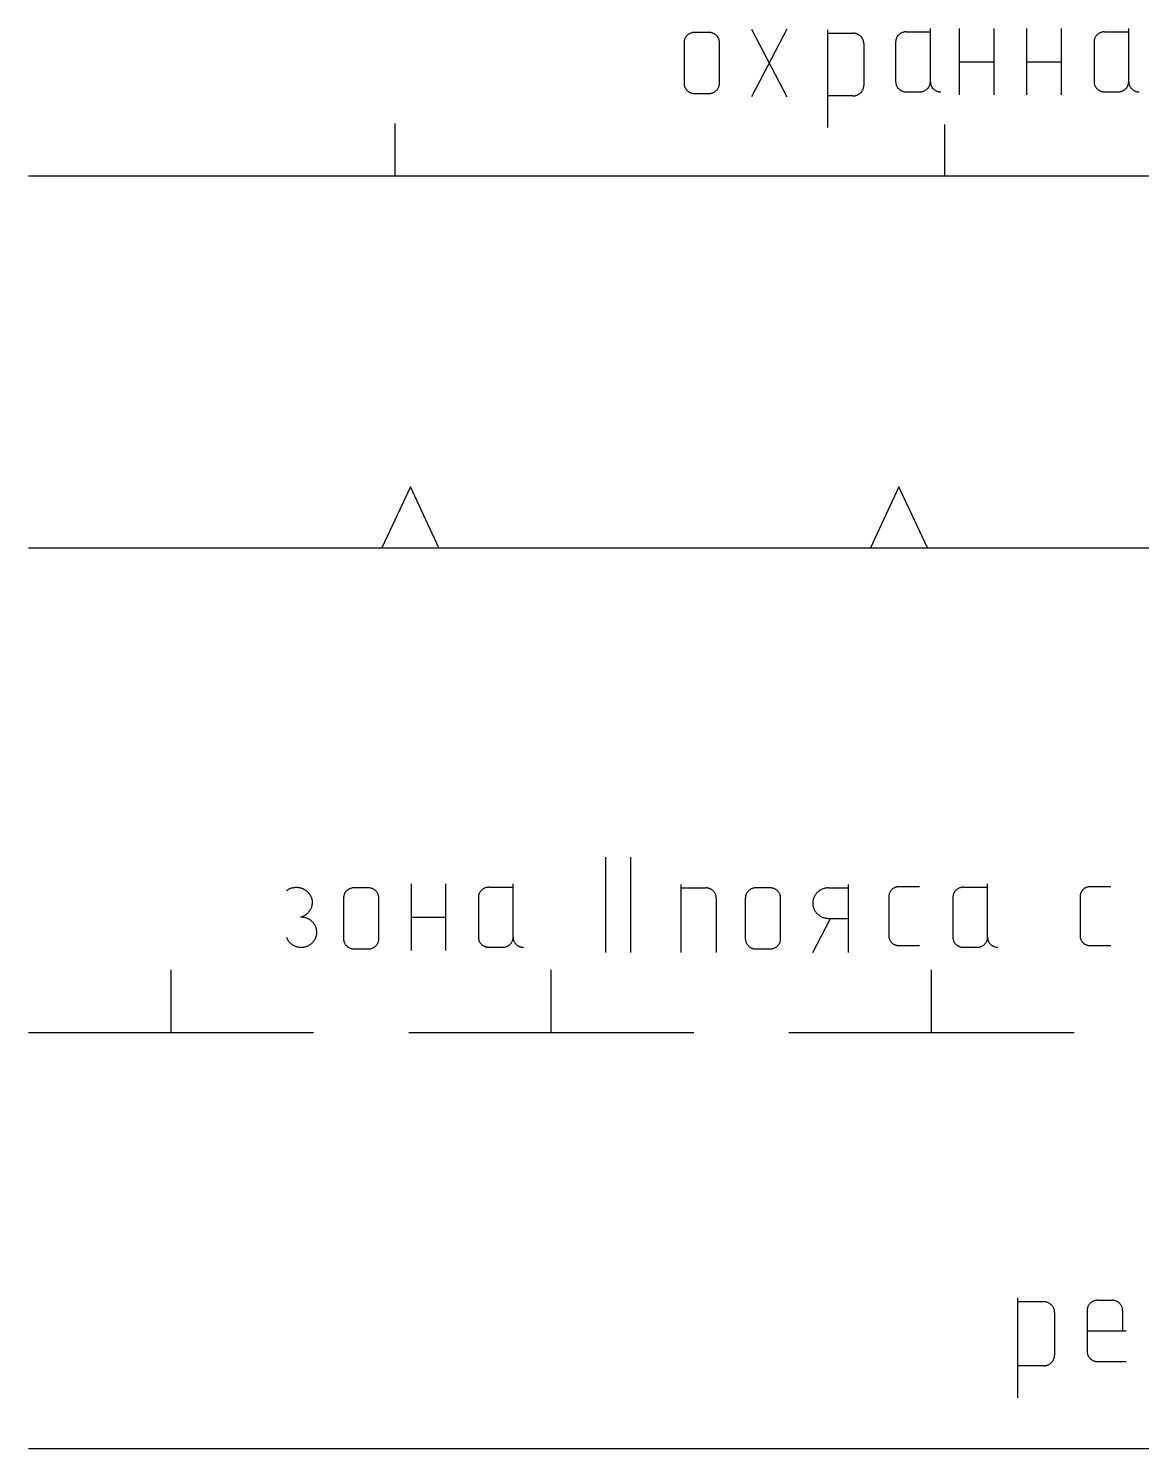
# Model space of a CAD drawing. Extents: x -2918 to -212, y 225 to 5715.
# Drawn here: x -475.18 to -458.44, y 982.41 to 1003.76 of the extents above; entities that cross this region are included whole.
import ezdxf

# ---------------------------------------------------------------- set-up
doc = ezdxf.new("R2010")
doc.units = 0
doc.layers.get('0').update_dxf_attribs({"linetype": 'CONTINUOUS'})

# ---------------------------------------------------------------- blocks, each defined once
blk = doc.blocks.new('УСЛ__ОБОЗНАЧЕНИЯ_ГЕО_2')
at = {"color": 18, "linetype": 'CONTINUOUS'}
for p, q in [((10.577, -28.366), (10.365, -28.366)), ((11.75, -28.315), (11.219, -29.335)), ((11.219, -28.315), (11.75, -29.335)), ((12.362, -28.326), (12.362, -29.793)), ((12.362, -28.378), (12.744, -28.378)), ((13.543, -28.357), (13.908, -28.357)), ((13.908, -29.109), (13.908, -28.307)), ((14.342, -28.306), (14.342, -29.305)), ((14.861, -28.306), (14.861, -29.305)), ((15.355, -28.306), (15.355, -29.305)), ((15.875, -28.306), (15.875, -29.305)), ((16.525, -28.357), (16.89, -28.357)), ((16.89, -29.109), (16.89, -28.307)), ((10.206, -28.519), (10.206, -29.131)), ((10.736, -29.131), (10.736, -28.519)), ((12.907, -28.535), (12.907, -29.164)), ((13.386, -28.508), (13.386, -29.109)), ((16.369, -28.508), (16.369, -29.109)), ((14.342, -28.806), (14.861, -28.806)), ((15.355, -28.806), (15.875, -28.806)), ((10.365, -29.284), (10.577, -29.284)), ((12.744, -29.321), (12.362, -29.321)), ((13.543, -29.259), (13.751, -29.259)), ((16.525, -29.259), (16.733, -29.259)), ((5.863, -30.52), (5.863, -29.734)), ((14.126, -30.534), (14.126, -29.748)), ((0.348, -30.52), (37.586, -30.52)), ((6.091, -35.198), (5.663, -36.116)), ((6.519, -36.116), (6.091, -35.198)), ((13.435, -35.198), (13.007, -36.116)), ((13.863, -36.116), (13.435, -35.198)), ((0.348, -36.116), (37.586, -36.116)), ((5.663, -36.116), (6.519, -36.116)), ((13.007, -36.116), (13.863, -36.116)), ((9.024, -40.766), (9.024, -42.195)), ((9.402, -40.766), (9.402, -42.195)), ((6.1, -41.165), (6.1, -42.165)), ((6.619, -41.165), (6.619, -42.165)), ((7.635, -41.968), (7.635, -41.166)), ((10.159, -41.174), (10.159, -42.195)), ((12.671, -41.174), (12.671, -42.195)), ((14.769, -41.968), (14.769, -41.166)), ((5.086, -41.378), (5.086, -41.991)), ((5.457, -41.225), (5.245, -41.225)), ((5.617, -41.991), (5.617, -41.378)), ((7.113, -41.367), (7.113, -41.968)), ((7.27, -41.217), (7.635, -41.217)), ((10.159, -41.225), (10.53, -41.225)), ((10.689, -41.378), (10.689, -42.195)), ((11.126, -41.378), (11.126, -41.991)), ((11.498, -41.225), (11.286, -41.225)), ((11.657, -41.991), (11.657, -41.378)), ((12.378, -41.225), (12.669, -41.225)), ((13.283, -41.356), (13.283, -41.946)), ((14.247, -41.367), (14.247, -41.968)), ((14.404, -41.217), (14.769, -41.217)), ((16.158, -41.356), (16.158, -41.946)), ((6.1, -41.665), (6.619, -41.665)), ((12.14, -42.195), (12.406, -41.685)), ((12.377, -41.685), (12.673, -41.685)), ((5.245, -42.144), (5.457, -42.144)), ((7.27, -42.119), (7.478, -42.119)), ((11.286, -42.144), (11.498, -42.144)), ((13.437, -42.094), (13.744, -42.094)), ((14.404, -42.119), (14.612, -42.119)), ((16.312, -42.094), (16.619, -42.094)), ((2.492, -43.398), (2.492, -42.457)), ((8.209, -43.398), (8.209, -42.457)), ((13.926, -43.398), (13.926, -42.457)), ((0.348, -43.398), (4.636, -43.398)), ((6.065, -43.398), (10.353, -43.398)), ((11.782, -43.398), (16.07, -43.398)), ((15.218, -47.392), (15.218, -48.893)), ((15.218, -47.445), (15.608, -47.445)), ((15.617, -47.446), (15.608, -47.445)), ((15.625, -47.446), (15.617, -47.446)), ((15.634, -47.447), (15.625, -47.446)), ((15.643, -47.449), (15.634, -47.447)), ((15.651, -47.451), (15.643, -47.449)), ((15.66, -47.453), (15.651, -47.451)), ((15.668, -47.456), (15.66, -47.453)), ((15.676, -47.459), (15.668, -47.456)), ((15.684, -47.463), (15.676, -47.459)), ((15.692, -47.467), (15.684, -47.463)), ((15.699, -47.471), (15.692, -47.467)), ((15.706, -47.476), (15.699, -47.471)), ((15.713, -47.481), (15.706, -47.476)), ((15.72, -47.487), (15.713, -47.481)), ((15.726, -47.492), (15.72, -47.487)), ((15.732, -47.499), (15.726, -47.492)), ((15.738, -47.505), (15.732, -47.499)), ((15.743, -47.512), (15.738, -47.505)), ((15.748, -47.519), (15.743, -47.512)), ((15.753, -47.526), (15.748, -47.519)), ((15.757, -47.533), (15.753, -47.526)), ((15.761, -47.541), (15.757, -47.533)), ((15.764, -47.549), (15.761, -47.541)), ((15.767, -47.556), (15.764, -47.549)), ((15.77, -47.565), (15.767, -47.556)), ((15.772, -47.573), (15.77, -47.565)), ((15.773, -47.581), (15.772, -47.573)), ((15.774, -47.589), (15.773, -47.581)), ((15.775, -47.598), (15.774, -47.589)), ((15.775, -47.606), (15.775, -47.598)), ((15.775, -47.606), (15.775, -48.25)), ((16.268, -47.554), (16.266, -47.562)), ((16.266, -47.562), (16.266, -47.57)), ((16.266, -47.57), (16.266, -47.578)), ((16.266, -47.578), (16.266, -48.193)), ((16.269, -47.546), (16.268, -47.554)), ((16.271, -47.538), (16.269, -47.546)), ((16.273, -47.53), (16.271, -47.538)), ((16.276, -47.523), (16.273, -47.53)), ((16.279, -47.515), (16.276, -47.523)), ((16.283, -47.508), (16.279, -47.515)), ((16.287, -47.501), (16.283, -47.508)), ((16.291, -47.494), (16.287, -47.501)), ((16.296, -47.487), (16.291, -47.494)), ((16.301, -47.481), (16.296, -47.487)), ((16.307, -47.475), (16.301, -47.481)), ((16.312, -47.469), (16.307, -47.475)), ((16.318, -47.464), (16.312, -47.469)), ((16.325, -47.458), (16.318, -47.464)), ((16.332, -47.453), (16.325, -47.458)), ((16.338, -47.449), (16.332, -47.453)), ((16.346, -47.445), (16.338, -47.449)), ((16.353, -47.441), (16.346, -47.445)), ((16.361, -47.438), (16.353, -47.441)), ((16.368, -47.434), (16.361, -47.438)), ((16.376, -47.432), (16.368, -47.434)), ((16.384, -47.429), (16.376, -47.432)), ((16.392, -47.428), (16.384, -47.429)), ((16.4, -47.426), (16.392, -47.428)), ((16.409, -47.425), (16.4, -47.426)), ((16.417, -47.424), (16.409, -47.425)), ((16.425, -47.424), (16.417, -47.424)), ((16.425, -47.424), (16.639, -47.424)), ((16.647, -47.424), (16.639, -47.424)), ((16.656, -47.425), (16.647, -47.424)), ((16.664, -47.426), (16.656, -47.425)), ((16.672, -47.428), (16.664, -47.426)), ((16.68, -47.429), (16.672, -47.428)), ((16.688, -47.432), (16.68, -47.429)), ((16.696, -47.434), (16.688, -47.432)), ((16.704, -47.438), (16.696, -47.434)), ((16.711, -47.441), (16.704, -47.438)), ((16.719, -47.445), (16.711, -47.441)), ((16.726, -47.449), (16.719, -47.445)), ((16.733, -47.453), (16.726, -47.449)), ((16.739, -47.458), (16.733, -47.453)), ((16.746, -47.464), (16.739, -47.458)), ((16.752, -47.469), (16.746, -47.464)), ((16.758, -47.475), (16.752, -47.469)), ((16.763, -47.481), (16.758, -47.475)), ((16.768, -47.487), (16.763, -47.481)), ((16.773, -47.494), (16.768, -47.487)), ((16.777, -47.501), (16.773, -47.494)), ((16.781, -47.508), (16.777, -47.501)), ((16.785, -47.515), (16.781, -47.508)), ((16.788, -47.523), (16.785, -47.515)), ((16.791, -47.53), (16.788, -47.523)), ((16.793, -47.538), (16.791, -47.53)), ((16.795, -47.546), (16.793, -47.538)), ((16.797, -47.554), (16.795, -47.546)), ((16.798, -47.562), (16.797, -47.554)), ((16.798, -47.57), (16.798, -47.562)), ((16.799, -47.578), (16.798, -47.57)), ((16.799, -47.578), (16.799, -47.886)), ((16.266, -47.886), (16.852, -47.886)), ((16.266, -48.193), (16.266, -48.201)), ((16.266, -48.201), (16.266, -48.209)), ((16.266, -48.209), (16.268, -48.217)), ((16.268, -48.217), (16.269, -48.225)), ((16.269, -48.225), (16.271, -48.233)), ((16.271, -48.233), (16.273, -48.241)), ((16.273, -48.241), (16.276, -48.248)), ((15.608, -48.41), (15.218, -48.41)), ((15.608, -48.41), (15.617, -48.41)), ((15.617, -48.41), (15.625, -48.409)), ((15.625, -48.409), (15.634, -48.408)), ((15.634, -48.408), (15.643, -48.407)), ((15.643, -48.407), (15.651, -48.405)), ((15.651, -48.405), (15.66, -48.403)), ((15.66, -48.403), (15.668, -48.4)), ((15.668, -48.4), (15.676, -48.396)), ((15.676, -48.396), (15.684, -48.393)), ((15.684, -48.393), (15.692, -48.389)), ((15.692, -48.389), (15.699, -48.384)), ((15.699, -48.384), (15.706, -48.38)), ((15.706, -48.38), (15.713, -48.375)), ((15.713, -48.375), (15.72, -48.369)), ((15.72, -48.369), (15.726, -48.363)), ((15.726, -48.363), (15.732, -48.357)), ((15.732, -48.357), (15.738, -48.351)), ((15.738, -48.351), (15.743, -48.344)), ((15.743, -48.344), (15.748, -48.337)), ((15.748, -48.337), (15.753, -48.33)), ((15.753, -48.33), (15.757, -48.322)), ((15.757, -48.322), (15.761, -48.315)), ((15.761, -48.315), (15.764, -48.307)), ((15.764, -48.307), (15.767, -48.299)), ((15.767, -48.299), (15.77, -48.291)), ((15.77, -48.291), (15.772, -48.283)), ((15.772, -48.283), (15.773, -48.275)), ((15.773, -48.275), (15.774, -48.266)), ((15.774, -48.266), (15.775, -48.258)), ((15.775, -48.258), (15.775, -48.25)), ((16.276, -48.248), (16.279, -48.256)), ((16.279, -48.256), (16.283, -48.263)), ((16.283, -48.263), (16.287, -48.27)), ((16.287, -48.27), (16.291, -48.277)), ((16.291, -48.277), (16.296, -48.284)), ((16.296, -48.284), (16.301, -48.29)), ((16.301, -48.29), (16.307, -48.296)), ((16.307, -48.296), (16.312, -48.302)), ((16.312, -48.302), (16.318, -48.307)), ((16.318, -48.307), (16.325, -48.313)), ((16.325, -48.313), (16.332, -48.317)), ((16.332, -48.317), (16.338, -48.322)), ((16.338, -48.322), (16.346, -48.326)), ((16.346, -48.326), (16.353, -48.33)), ((16.353, -48.33), (16.361, -48.333)), ((16.361, -48.333), (16.368, -48.337)), ((16.368, -48.337), (16.376, -48.339)), ((16.376, -48.339), (16.384, -48.342)), ((16.384, -48.342), (16.392, -48.343)), ((16.392, -48.343), (16.4, -48.345)), ((16.4, -48.345), (16.409, -48.346)), ((16.409, -48.346), (16.417, -48.347)), ((16.417, -48.347), (16.425, -48.347)), ((16.425, -48.347), (16.852, -48.347)), ((0.348, -49.654), (37.586, -49.654))]:
    blk.add_line(p, q, dxfattribs=at)
at = {"color": 18, "linetype": 'CONTINUOUS', "flags": 128}
for points in [[(10.365, -28.366), (10.357, -28.366), (10.348, -28.366), (10.34, -28.368), (10.332, -28.369), (10.324, -28.371), (10.316, -28.373), (10.308, -28.376), (10.3, -28.379), (10.292, -28.382), (10.285, -28.386), (10.278, -28.391), (10.271, -28.395), (10.265, -28.4), (10.258, -28.405), (10.252, -28.411), (10.247, -28.416), (10.241, -28.422), (10.236, -28.429), (10.231, -28.436), (10.227, -28.442), (10.223, -28.449), (10.219, -28.456), (10.216, -28.464), (10.213, -28.471), (10.211, -28.479), (10.209, -28.487), (10.208, -28.495), (10.206, -28.503), (10.206, -28.511), (10.206, -28.519)], [(10.736, -28.519), (10.736, -28.511), (10.736, -28.503), (10.734, -28.495), (10.733, -28.487), (10.731, -28.479), (10.729, -28.471), (10.726, -28.464), (10.723, -28.456), (10.719, -28.449), (10.715, -28.442), (10.711, -28.436), (10.706, -28.429), (10.701, -28.422), (10.695, -28.416), (10.69, -28.411), (10.684, -28.405), (10.677, -28.4), (10.671, -28.395), (10.664, -28.391), (10.657, -28.386), (10.649, -28.382), (10.642, -28.379), (10.634, -28.376), (10.626, -28.373), (10.618, -28.371), (10.61, -28.369), (10.602, -28.368), (10.594, -28.366), (10.585, -28.366), (10.577, -28.366)], [(12.907, -28.535), (12.907, -28.527), (12.906, -28.519), (12.905, -28.511), (12.904, -28.503), (12.902, -28.495), (12.899, -28.487), (12.896, -28.479), (12.893, -28.471), (12.889, -28.464), (12.885, -28.457), (12.881, -28.45), (12.876, -28.443), (12.871, -28.436), (12.865, -28.43), (12.859, -28.424), (12.853, -28.418), (12.847, -28.413), (12.84, -28.408), (12.833, -28.404), (12.825, -28.399), (12.818, -28.395), (12.81, -28.392), (12.802, -28.389), (12.794, -28.386), (12.786, -28.383), (12.778, -28.381), (12.769, -28.38), (12.761, -28.379), (12.752, -28.378), (12.744, -28.378)], [(13.543, -28.357), (13.535, -28.358), (13.526, -28.358), (13.518, -28.359), (13.51, -28.361), (13.502, -28.362), (13.494, -28.365), (13.487, -28.367), (13.479, -28.37), (13.472, -28.374), (13.465, -28.377), (13.458, -28.382), (13.451, -28.386), (13.445, -28.391), (13.438, -28.396), (13.432, -28.401), (13.427, -28.407), (13.421, -28.413), (13.416, -28.419), (13.412, -28.426), (13.407, -28.433), (13.403, -28.44), (13.4, -28.447), (13.397, -28.454), (13.394, -28.461), (13.392, -28.469), (13.39, -28.476), (13.388, -28.484), (13.387, -28.492), (13.387, -28.5), (13.386, -28.508)], [(16.525, -28.357), (16.517, -28.358), (16.509, -28.358), (16.5, -28.359), (16.492, -28.361), (16.485, -28.362), (16.477, -28.365), (16.469, -28.367), (16.461, -28.37), (16.454, -28.374), (16.447, -28.377), (16.44, -28.382), (16.433, -28.386), (16.427, -28.391), (16.42, -28.396), (16.414, -28.401), (16.409, -28.407), (16.403, -28.413), (16.399, -28.419), (16.394, -28.426), (16.39, -28.433), (16.386, -28.44), (16.382, -28.447), (16.379, -28.454), (16.376, -28.461), (16.374, -28.469), (16.372, -28.476), (16.371, -28.484), (16.37, -28.492), (16.369, -28.5), (16.369, -28.508)], [(10.206, -29.131), (10.206, -29.139), (10.206, -29.147), (10.208, -29.155), (10.209, -29.163), (10.211, -29.171), (10.213, -29.178), (10.216, -29.186), (10.219, -29.193), (10.223, -29.201), (10.227, -29.208), (10.231, -29.214), (10.236, -29.221), (10.241, -29.227), (10.247, -29.234), (10.252, -29.24), (10.258, -29.245), (10.265, -29.25), (10.271, -29.255), (10.278, -29.259), (10.285, -29.264), (10.292, -29.268), (10.3, -29.271), (10.308, -29.274), (10.316, -29.277), (10.324, -29.279), (10.332, -29.281), (10.34, -29.282), (10.348, -29.283), (10.357, -29.284), (10.365, -29.284)], [(10.577, -29.284), (10.585, -29.284), (10.594, -29.283), (10.602, -29.282), (10.61, -29.281), (10.618, -29.279), (10.626, -29.277), (10.634, -29.274), (10.642, -29.271), (10.649, -29.268), (10.657, -29.264), (10.664, -29.259), (10.671, -29.255), (10.677, -29.25), (10.684, -29.245), (10.69, -29.24), (10.695, -29.234), (10.701, -29.227), (10.706, -29.221), (10.711, -29.214), (10.715, -29.208), (10.719, -29.201), (10.723, -29.193), (10.726, -29.186), (10.729, -29.178), (10.731, -29.171), (10.733, -29.163), (10.734, -29.155), (10.736, -29.147), (10.736, -29.139), (10.736, -29.131)], [(12.744, -29.321), (12.752, -29.321), (12.761, -29.32), (12.769, -29.319), (12.778, -29.318), (12.786, -29.316), (12.794, -29.314), (12.802, -29.311), (12.81, -29.308), (12.818, -29.304), (12.825, -29.3), (12.833, -29.296), (12.84, -29.291), (12.847, -29.286), (12.853, -29.281), (12.859, -29.275), (12.865, -29.269), (12.871, -29.263), (12.876, -29.257), (12.881, -29.25), (12.885, -29.243), (12.889, -29.235), (12.893, -29.228), (12.896, -29.22), (12.899, -29.213), (12.902, -29.205), (12.904, -29.197), (12.905, -29.189), (12.906, -29.181), (12.907, -29.172), (12.907, -29.164)], [(13.386, -29.109), (13.387, -29.117), (13.387, -29.125), (13.388, -29.132), (13.39, -29.14), (13.392, -29.148), (13.394, -29.155), (13.397, -29.163), (13.4, -29.17), (13.403, -29.177), (13.407, -29.184), (13.412, -29.191), (13.416, -29.197), (13.421, -29.203), (13.427, -29.21), (13.432, -29.215), (13.438, -29.22), (13.445, -29.226), (13.451, -29.23), (13.458, -29.235), (13.465, -29.239), (13.472, -29.243), (13.479, -29.246), (13.487, -29.249), (13.494, -29.252), (13.502, -29.254), (13.51, -29.256), (13.518, -29.257), (13.526, -29.258), (13.535, -29.259), (13.543, -29.259)], [(13.751, -29.259), (13.759, -29.259), (13.768, -29.258), (13.776, -29.257), (13.784, -29.256), (13.792, -29.254), (13.8, -29.252), (13.807, -29.249), (13.815, -29.246), (13.822, -29.243), (13.829, -29.239), (13.836, -29.235), (13.843, -29.23), (13.849, -29.226), (13.856, -29.22), (13.862, -29.215), (13.867, -29.21), (13.873, -29.203), (13.878, -29.197), (13.882, -29.191), (13.886, -29.184), (13.89, -29.177), (13.894, -29.17), (13.897, -29.163), (13.9, -29.155), (13.902, -29.148), (13.904, -29.14), (13.906, -29.132), (13.907, -29.125), (13.907, -29.117), (13.908, -29.109), (13.908, -29.117), (13.908, -29.125), (13.909, -29.132), (13.911, -29.14), (13.913, -29.148), (13.915, -29.155), (13.918, -29.163), (13.921, -29.17), (13.924, -29.177), (13.928, -29.184), (13.933, -29.191), (13.937, -29.197), (13.942, -29.203), (13.948, -29.21), (13.953, -29.215), (13.959, -29.22), (13.965, -29.226), (13.972, -29.23), (13.979, -29.235), (13.986, -29.239), (13.993, -29.243), (14, -29.246), (14.008, -29.249), (14.015, -29.252), (14.023, -29.254), (14.031, -29.256), (14.039, -29.257), (14.047, -29.258), (14.055, -29.259), (14.064, -29.259)], [(16.369, -29.109), (16.369, -29.117), (16.37, -29.125), (16.371, -29.132), (16.372, -29.14), (16.374, -29.148), (16.376, -29.155), (16.379, -29.163), (16.382, -29.17), (16.386, -29.177), (16.39, -29.184), (16.394, -29.191), (16.399, -29.197), (16.403, -29.203), (16.409, -29.21), (16.414, -29.215), (16.42, -29.22), (16.427, -29.226), (16.433, -29.23), (16.44, -29.235), (16.447, -29.239), (16.454, -29.243), (16.461, -29.246), (16.469, -29.249), (16.477, -29.252), (16.485, -29.254), (16.492, -29.256), (16.5, -29.257), (16.509, -29.258), (16.517, -29.259), (16.525, -29.259)], [(16.733, -29.259), (16.742, -29.259), (16.75, -29.258), (16.758, -29.257), (16.766, -29.256), (16.774, -29.254), (16.782, -29.252), (16.789, -29.249), (16.797, -29.246), (16.804, -29.243), (16.811, -29.239), (16.819, -29.235), (16.825, -29.23), (16.832, -29.226), (16.838, -29.22), (16.844, -29.215), (16.85, -29.21), (16.855, -29.203), (16.86, -29.197), (16.864, -29.191), (16.869, -29.184), (16.873, -29.177), (16.876, -29.17), (16.879, -29.163), (16.882, -29.155), (16.884, -29.148), (16.886, -29.14), (16.888, -29.132), (16.889, -29.125), (16.889, -29.117), (16.89, -29.109), (16.89, -29.117), (16.89, -29.125), (16.892, -29.132), (16.893, -29.14), (16.895, -29.148), (16.897, -29.155), (16.9, -29.163), (16.903, -29.17), (16.907, -29.177), (16.911, -29.184), (16.915, -29.191), (16.92, -29.197), (16.924, -29.203), (16.93, -29.21), (16.936, -29.215), (16.941, -29.22), (16.948, -29.226), (16.954, -29.23), (16.961, -29.235), (16.968, -29.239), (16.975, -29.243), (16.983, -29.246), (16.99, -29.249), (16.998, -29.252), (17.006, -29.254), (17.014, -29.256), (17.021, -29.257), (17.03, -29.258), (17.038, -29.259), (17.046, -29.259)], [(4.227, -41.267), (4.237, -41.26), (4.247, -41.253), (4.258, -41.247), (4.269, -41.241), (4.28, -41.236), (4.292, -41.231), (4.304, -41.227), (4.316, -41.224), (4.328, -41.221), (4.34, -41.219), (4.353, -41.218), (4.365, -41.217), (4.378, -41.217), (4.39, -41.217), (4.402, -41.218), (4.415, -41.219), (4.427, -41.222), (4.439, -41.225), (4.451, -41.228), (4.463, -41.232), (4.474, -41.237), (4.486, -41.242), (4.497, -41.248), (4.507, -41.255), (4.517, -41.261), (4.527, -41.269), (4.537, -41.277), (4.546, -41.285), (4.554, -41.294), (4.562, -41.303), (4.57, -41.312), (4.577, -41.322), (4.583, -41.333), (4.589, -41.343), (4.595, -41.354), (4.599, -41.365), (4.603, -41.377), (4.607, -41.388), (4.609, -41.4), (4.612, -41.412), (4.613, -41.424), (4.614, -41.435), (4.614, -41.448), (4.614, -41.46), (4.613, -41.472), (4.611, -41.483), (4.609, -41.495), (4.606, -41.507), (4.602, -41.518), (4.598, -41.53), (4.593, -41.541), (4.587, -41.552), (4.581, -41.562), (4.575, -41.572), (4.568, -41.582), (4.56, -41.591), (4.552, -41.601), (4.543, -41.609), (4.534, -41.617), (4.524, -41.625), (4.514, -41.632), (4.504, -41.639), (4.493, -41.645), (4.482, -41.651), (4.471, -41.656), (4.459, -41.66), (4.448, -41.664), (4.436, -41.668)], [(5.245, -41.225), (5.237, -41.225), (5.228, -41.226), (5.22, -41.227), (5.212, -41.228), (5.204, -41.23), (5.196, -41.233), (5.188, -41.235), (5.18, -41.238), (5.173, -41.242), (5.166, -41.245), (5.158, -41.25), (5.151, -41.254), (5.145, -41.259), (5.138, -41.264), (5.132, -41.27), (5.127, -41.276), (5.121, -41.282), (5.116, -41.288), (5.112, -41.295), (5.107, -41.301), (5.103, -41.309), (5.1, -41.316), (5.096, -41.323), (5.094, -41.331), (5.091, -41.339), (5.089, -41.346), (5.088, -41.354), (5.087, -41.362), (5.086, -41.37), (5.086, -41.378)], [(5.617, -41.378), (5.616, -41.37), (5.616, -41.362), (5.615, -41.354), (5.613, -41.346), (5.611, -41.339), (5.609, -41.331), (5.606, -41.323), (5.603, -41.316), (5.599, -41.309), (5.595, -41.301), (5.591, -41.295), (5.586, -41.288), (5.581, -41.282), (5.576, -41.276), (5.57, -41.27), (5.564, -41.264), (5.557, -41.259), (5.551, -41.254), (5.544, -41.25), (5.537, -41.245), (5.53, -41.242), (5.522, -41.238), (5.514, -41.235), (5.507, -41.233), (5.499, -41.23), (5.49, -41.228), (5.482, -41.227), (5.474, -41.226), (5.466, -41.225), (5.457, -41.225)], [(7.27, -41.217), (7.261, -41.217), (7.253, -41.217), (7.245, -41.219), (7.237, -41.22), (7.229, -41.222), (7.221, -41.224), (7.214, -41.227), (7.206, -41.23), (7.199, -41.233), (7.192, -41.237), (7.185, -41.241), (7.178, -41.245), (7.171, -41.25), (7.165, -41.255), (7.159, -41.261), (7.154, -41.266), (7.148, -41.273), (7.143, -41.279), (7.139, -41.285), (7.134, -41.292), (7.13, -41.299), (7.127, -41.306), (7.124, -41.313), (7.121, -41.321), (7.119, -41.328), (7.117, -41.336), (7.115, -41.344), (7.114, -41.351), (7.114, -41.359), (7.113, -41.367)], [(10.689, -41.378), (10.689, -41.37), (10.689, -41.362), (10.687, -41.354), (10.686, -41.346), (10.684, -41.339), (10.682, -41.331), (10.679, -41.323), (10.676, -41.316), (10.672, -41.309), (10.668, -41.301), (10.664, -41.295), (10.659, -41.288), (10.654, -41.282), (10.648, -41.276), (10.643, -41.27), (10.637, -41.264), (10.63, -41.259), (10.624, -41.254), (10.617, -41.25), (10.61, -41.245), (10.602, -41.242), (10.595, -41.238), (10.587, -41.235), (10.579, -41.233), (10.571, -41.23), (10.563, -41.228), (10.555, -41.227), (10.547, -41.226), (10.538, -41.225), (10.53, -41.225)], [(11.286, -41.225), (11.277, -41.225), (11.269, -41.226), (11.261, -41.227), (11.252, -41.228), (11.244, -41.23), (11.236, -41.233), (11.228, -41.235), (11.221, -41.238), (11.213, -41.242), (11.206, -41.245), (11.199, -41.25), (11.192, -41.254), (11.185, -41.259), (11.179, -41.264), (11.173, -41.27), (11.167, -41.276), (11.162, -41.282), (11.157, -41.288), (11.152, -41.295), (11.147, -41.301), (11.144, -41.309), (11.14, -41.316), (11.137, -41.323), (11.134, -41.331), (11.132, -41.339), (11.13, -41.346), (11.128, -41.354), (11.127, -41.362), (11.127, -41.37), (11.126, -41.378)], [(11.657, -41.378), (11.657, -41.37), (11.656, -41.362), (11.655, -41.354), (11.653, -41.346), (11.651, -41.339), (11.649, -41.331), (11.646, -41.323), (11.643, -41.316), (11.64, -41.309), (11.636, -41.301), (11.631, -41.295), (11.627, -41.288), (11.622, -41.282), (11.616, -41.276), (11.61, -41.27), (11.604, -41.264), (11.598, -41.259), (11.591, -41.254), (11.585, -41.25), (11.577, -41.245), (11.57, -41.242), (11.563, -41.238), (11.555, -41.235), (11.547, -41.233), (11.539, -41.23), (11.531, -41.228), (11.523, -41.227), (11.514, -41.226), (11.506, -41.225), (11.498, -41.225)], [(12.379, -41.225), (12.366, -41.225), (12.354, -41.226), (12.341, -41.228), (12.329, -41.23), (12.317, -41.233), (12.305, -41.236), (12.293, -41.24), (12.282, -41.245), (12.271, -41.25), (12.26, -41.256), (12.249, -41.262), (12.238, -41.269), (12.229, -41.276), (12.219, -41.284), (12.21, -41.293), (12.201, -41.301), (12.193, -41.31), (12.186, -41.32), (12.179, -41.33), (12.172, -41.34), (12.166, -41.351), (12.161, -41.361), (12.156, -41.373), (12.152, -41.384), (12.148, -41.395), (12.145, -41.407), (12.143, -41.419), (12.141, -41.431), (12.14, -41.443), (12.14, -41.455), (12.14, -41.467), (12.141, -41.479), (12.143, -41.491), (12.145, -41.503), (12.148, -41.514), (12.152, -41.526), (12.156, -41.537), (12.161, -41.548), (12.166, -41.559), (12.172, -41.57), (12.179, -41.58), (12.186, -41.59), (12.193, -41.599), (12.201, -41.609), (12.21, -41.617), (12.219, -41.625), (12.229, -41.633), (12.238, -41.641), (12.249, -41.647), (12.26, -41.654), (12.271, -41.66), (12.282, -41.665), (12.293, -41.669), (12.305, -41.673), (12.317, -41.677), (12.329, -41.68), (12.341, -41.682), (12.354, -41.683), (12.366, -41.684), (12.379, -41.685)], [(13.744, -41.208), (13.437, -41.208), (13.429, -41.208), (13.421, -41.209), (13.413, -41.21), (13.405, -41.212), (13.397, -41.213), (13.389, -41.216), (13.382, -41.218), (13.375, -41.221), (13.367, -41.224), (13.36, -41.228), (13.353, -41.232), (13.347, -41.237), (13.34, -41.241), (13.334, -41.246), (13.328, -41.252), (13.323, -41.257), (13.318, -41.263), (13.313, -41.269), (13.308, -41.276), (13.304, -41.282), (13.3, -41.289), (13.297, -41.296), (13.294, -41.303), (13.291, -41.31), (13.289, -41.318), (13.287, -41.325), (13.285, -41.333), (13.284, -41.34), (13.284, -41.348), (13.283, -41.356)], [(14.404, -41.217), (14.395, -41.217), (14.387, -41.217), (14.379, -41.219), (14.371, -41.22), (14.363, -41.222), (14.355, -41.224), (14.348, -41.227), (14.34, -41.23), (14.333, -41.233), (14.326, -41.237), (14.319, -41.241), (14.312, -41.245), (14.305, -41.25), (14.299, -41.255), (14.293, -41.261), (14.288, -41.266), (14.282, -41.273), (14.277, -41.279), (14.273, -41.285), (14.268, -41.292), (14.264, -41.299), (14.261, -41.306), (14.258, -41.313), (14.255, -41.321), (14.253, -41.328), (14.251, -41.336), (14.249, -41.344), (14.248, -41.351), (14.248, -41.359), (14.247, -41.367)], [(16.619, -41.208), (16.312, -41.208), (16.304, -41.208), (16.296, -41.209), (16.288, -41.21), (16.28, -41.212), (16.272, -41.213), (16.264, -41.216), (16.257, -41.218), (16.249, -41.221), (16.242, -41.224), (16.235, -41.228), (16.228, -41.232), (16.221, -41.237), (16.215, -41.241), (16.209, -41.246), (16.203, -41.252), (16.198, -41.257), (16.192, -41.263), (16.188, -41.269), (16.183, -41.276), (16.179, -41.282), (16.175, -41.289), (16.172, -41.296), (16.168, -41.303), (16.166, -41.31), (16.164, -41.318), (16.162, -41.325), (16.16, -41.333), (16.159, -41.34), (16.158, -41.348), (16.158, -41.356)], [(4.227, -41.968), (4.231, -41.979), (4.237, -41.99), (4.242, -42.001), (4.248, -42.011), (4.255, -42.021), (4.262, -42.031), (4.27, -42.04), (4.279, -42.049), (4.287, -42.057), (4.297, -42.065), (4.306, -42.073), (4.316, -42.08), (4.327, -42.086), (4.337, -42.092), (4.348, -42.097), (4.36, -42.102), (4.371, -42.107), (4.383, -42.11), (4.395, -42.113), (4.407, -42.115), (4.419, -42.117), (4.432, -42.119), (4.444, -42.119), (4.457, -42.119), (4.469, -42.118), (4.481, -42.117), (4.493, -42.115), (4.505, -42.112), (4.517, -42.109), (4.529, -42.105), (4.541, -42.101), (4.552, -42.096), (4.563, -42.091), (4.574, -42.084), (4.584, -42.078), (4.594, -42.071), (4.603, -42.063), (4.613, -42.055), (4.621, -42.046), (4.629, -42.038), (4.637, -42.028), (4.644, -42.018), (4.651, -42.008), (4.657, -41.998), (4.662, -41.987), (4.667, -41.976), (4.671, -41.965), (4.675, -41.954), (4.678, -41.942), (4.68, -41.931), (4.682, -41.919), (4.683, -41.907), (4.683, -41.895), (4.683, -41.883), (4.682, -41.871), (4.681, -41.859), (4.679, -41.848), (4.676, -41.836), (4.672, -41.825), (4.668, -41.813), (4.664, -41.802), (4.658, -41.792), (4.653, -41.781), (4.646, -41.771), (4.639, -41.761), (4.632, -41.752), (4.624, -41.743), (4.615, -41.734), (4.606, -41.726), (4.597, -41.718), (4.587, -41.711), (4.577, -41.704), (4.566, -41.698), (4.555, -41.692), (4.544, -41.687), (4.533, -41.682), (4.521, -41.678), (4.509, -41.675), (4.497, -41.672), (4.485, -41.67), (4.473, -41.669), (4.46, -41.668), (4.448, -41.667), (4.436, -41.668)], [(5.086, -41.991), (5.086, -41.999), (5.087, -42.007), (5.088, -42.015), (5.089, -42.022), (5.091, -42.03), (5.094, -42.038), (5.096, -42.045), (5.1, -42.053), (5.103, -42.06), (5.107, -42.067), (5.112, -42.074), (5.116, -42.081), (5.121, -42.087), (5.127, -42.093), (5.132, -42.099), (5.138, -42.104), (5.145, -42.11), (5.151, -42.115), (5.158, -42.119), (5.166, -42.123), (5.173, -42.127), (5.18, -42.13), (5.188, -42.134), (5.196, -42.136), (5.204, -42.138), (5.212, -42.14), (5.22, -42.142), (5.228, -42.143), (5.237, -42.144), (5.245, -42.144)], [(5.457, -42.144), (5.466, -42.144), (5.474, -42.143), (5.482, -42.142), (5.49, -42.14), (5.499, -42.138), (5.507, -42.136), (5.514, -42.134), (5.522, -42.13), (5.53, -42.127), (5.537, -42.123), (5.544, -42.119), (5.551, -42.115), (5.557, -42.11), (5.564, -42.104), (5.57, -42.099), (5.576, -42.093), (5.581, -42.087), (5.586, -42.081), (5.591, -42.074), (5.595, -42.067), (5.599, -42.06), (5.603, -42.053), (5.606, -42.045), (5.609, -42.038), (5.611, -42.03), (5.613, -42.022), (5.615, -42.015), (5.616, -42.007), (5.616, -41.999), (5.617, -41.991)], [(7.113, -41.968), (7.114, -41.976), (7.114, -41.984), (7.115, -41.992), (7.117, -42), (7.119, -42.007), (7.121, -42.015), (7.124, -42.022), (7.127, -42.03), (7.13, -42.037), (7.134, -42.044), (7.139, -42.05), (7.143, -42.057), (7.148, -42.063), (7.154, -42.069), (7.159, -42.075), (7.165, -42.08), (7.171, -42.085), (7.178, -42.09), (7.185, -42.094), (7.192, -42.098), (7.199, -42.102), (7.206, -42.106), (7.214, -42.109), (7.221, -42.111), (7.229, -42.114), (7.237, -42.115), (7.245, -42.117), (7.253, -42.118), (7.261, -42.119), (7.27, -42.119)], [(7.478, -42.119), (7.486, -42.119), (7.495, -42.118), (7.503, -42.117), (7.511, -42.115), (7.519, -42.114), (7.527, -42.111), (7.534, -42.109), (7.542, -42.106), (7.549, -42.102), (7.556, -42.098), (7.563, -42.094), (7.57, -42.09), (7.576, -42.085), (7.583, -42.08), (7.589, -42.075), (7.594, -42.069), (7.6, -42.063), (7.605, -42.057), (7.609, -42.05), (7.613, -42.044), (7.617, -42.037), (7.621, -42.03), (7.624, -42.022), (7.627, -42.015), (7.629, -42.007), (7.631, -42), (7.633, -41.992), (7.634, -41.984), (7.634, -41.976), (7.635, -41.968), (7.635, -41.976), (7.635, -41.984), (7.636, -41.992), (7.638, -42), (7.64, -42.007), (7.642, -42.015), (7.645, -42.022), (7.648, -42.03), (7.651, -42.037), (7.655, -42.044), (7.66, -42.05), (7.664, -42.057), (7.669, -42.063), (7.675, -42.069), (7.68, -42.075), (7.686, -42.08), (7.692, -42.085), (7.699, -42.09), (7.706, -42.094), (7.713, -42.098), (7.72, -42.102), (7.727, -42.106), (7.735, -42.109), (7.742, -42.111), (7.75, -42.114), (7.758, -42.115), (7.766, -42.117), (7.775, -42.118), (7.783, -42.119), (7.791, -42.119)], [(11.126, -41.991), (11.127, -41.999), (11.127, -42.007), (11.128, -42.015), (11.13, -42.022), (11.132, -42.03), (11.134, -42.038), (11.137, -42.045), (11.14, -42.053), (11.144, -42.06), (11.147, -42.067), (11.152, -42.074), (11.157, -42.081), (11.162, -42.087), (11.167, -42.093), (11.173, -42.099), (11.179, -42.104), (11.185, -42.11), (11.192, -42.115), (11.199, -42.119), (11.206, -42.123), (11.213, -42.127), (11.221, -42.13), (11.228, -42.134), (11.236, -42.136), (11.244, -42.138), (11.252, -42.14), (11.261, -42.142), (11.269, -42.143), (11.277, -42.144), (11.286, -42.144)], [(11.498, -42.144), (11.506, -42.144), (11.514, -42.143), (11.523, -42.142), (11.531, -42.14), (11.539, -42.138), (11.547, -42.136), (11.555, -42.134), (11.563, -42.13), (11.57, -42.127), (11.577, -42.123), (11.585, -42.119), (11.591, -42.115), (11.598, -42.11), (11.604, -42.104), (11.61, -42.099), (11.616, -42.093), (11.622, -42.087), (11.627, -42.081), (11.631, -42.074), (11.636, -42.067), (11.64, -42.06), (11.643, -42.053), (11.646, -42.045), (11.649, -42.038), (11.651, -42.03), (11.653, -42.022), (11.655, -42.015), (11.656, -42.007), (11.657, -41.999), (11.657, -41.991)], [(13.283, -41.946), (13.284, -41.954), (13.284, -41.962), (13.285, -41.969), (13.287, -41.977), (13.289, -41.984), (13.291, -41.992), (13.294, -41.999), (13.297, -42.006), (13.3, -42.013), (13.304, -42.02), (13.308, -42.026), (13.313, -42.033), (13.318, -42.039), (13.323, -42.045), (13.328, -42.051), (13.334, -42.056), (13.34, -42.061), (13.347, -42.066), (13.353, -42.07), (13.36, -42.074), (13.367, -42.078), (13.375, -42.081), (13.382, -42.084), (13.389, -42.086), (13.397, -42.089), (13.405, -42.09), (13.413, -42.092), (13.421, -42.093), (13.429, -42.093), (13.437, -42.094)], [(14.247, -41.968), (14.248, -41.976), (14.248, -41.984), (14.249, -41.992), (14.251, -42), (14.253, -42.007), (14.255, -42.015), (14.258, -42.022), (14.261, -42.03), (14.264, -42.037), (14.268, -42.044), (14.273, -42.05), (14.277, -42.057), (14.282, -42.063), (14.288, -42.069), (14.293, -42.075), (14.299, -42.08), (14.305, -42.085), (14.312, -42.09), (14.319, -42.094), (14.326, -42.098), (14.333, -42.102), (14.34, -42.106), (14.348, -42.109), (14.355, -42.111), (14.363, -42.114), (14.371, -42.115), (14.379, -42.117), (14.387, -42.118), (14.395, -42.119), (14.404, -42.119)], [(14.612, -42.119), (14.62, -42.119), (14.629, -42.118), (14.637, -42.117), (14.645, -42.115), (14.653, -42.114), (14.661, -42.111), (14.668, -42.109), (14.676, -42.106), (14.683, -42.102), (14.69, -42.098), (14.697, -42.094), (14.704, -42.09), (14.711, -42.085), (14.717, -42.08), (14.723, -42.075), (14.729, -42.069), (14.734, -42.063), (14.739, -42.057), (14.743, -42.05), (14.747, -42.044), (14.751, -42.037), (14.755, -42.03), (14.758, -42.022), (14.761, -42.015), (14.763, -42.007), (14.765, -42), (14.767, -41.992), (14.768, -41.984), (14.768, -41.976), (14.769, -41.968), (14.769, -41.976), (14.769, -41.984), (14.77, -41.992), (14.772, -42), (14.774, -42.007), (14.776, -42.015), (14.779, -42.022), (14.782, -42.03), (14.785, -42.037), (14.789, -42.044), (14.794, -42.05), (14.798, -42.057), (14.803, -42.063), (14.809, -42.069), (14.814, -42.075), (14.82, -42.08), (14.826, -42.085), (14.833, -42.09), (14.84, -42.094), (14.847, -42.098), (14.854, -42.102), (14.861, -42.106), (14.869, -42.109), (14.876, -42.111), (14.884, -42.114), (14.892, -42.115), (14.9, -42.117), (14.909, -42.118), (14.917, -42.119), (14.925, -42.119)], [(16.158, -41.946), (16.158, -41.954), (16.159, -41.962), (16.16, -41.969), (16.162, -41.977), (16.164, -41.984), (16.166, -41.992), (16.168, -41.999), (16.172, -42.006), (16.175, -42.013), (16.179, -42.02), (16.183, -42.026), (16.188, -42.033), (16.192, -42.039), (16.198, -42.045), (16.203, -42.051), (16.209, -42.056), (16.215, -42.061), (16.221, -42.066), (16.228, -42.07), (16.235, -42.074), (16.242, -42.078), (16.249, -42.081), (16.257, -42.084), (16.264, -42.086), (16.272, -42.089), (16.28, -42.09), (16.288, -42.092), (16.296, -42.093), (16.304, -42.093), (16.312, -42.094)]]:
    blk.add_lwpolyline(points, dxfattribs=at)

msp = doc.modelspace()

# ---------------------------------------------------------------- block references
msp.add_blockref('УСЛ__ОБОЗНАЧЕНИЯ_ГЕО_2', (-475.527, 1032.066))

doc.saveas('drawing.dxf')
